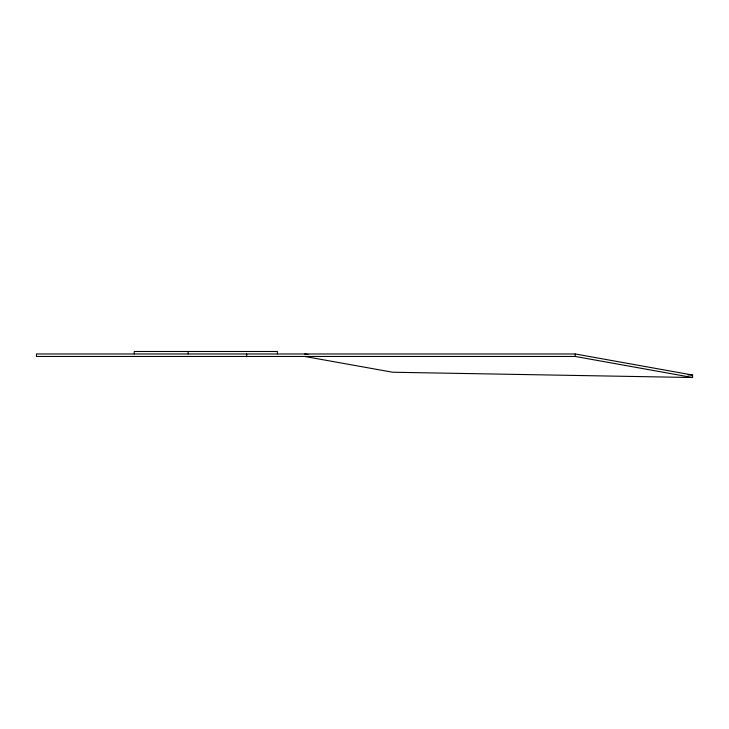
<?xml version="1.0" encoding="UTF-8"?>
<svg xmlns="http://www.w3.org/2000/svg" width="729" height="729" viewBox="0 0 729 729"><rect width="100%" height="100%" fill="white"/><g stroke="black" fill="none" stroke-linecap="round" stroke-linejoin="round"><path stroke-width="1.09" d="M575.236 353.975L36.45 353.975L36.45 356.463L575.236 356.463L692.55 377.513L692.55 375.025L575.236 353.975L575.236 356.463M688.003 374.943L692.55 375.025M692.55 377.513L392.667 372.237L304.731 356.463M304.731 353.975L308.075 354.576M277.43 353.975L277.43 351.487L134.273 351.487L134.273 353.975M246.684 353.975L246.684 356.463M188.2 351.487L188.2 353.975"/></g></svg>
